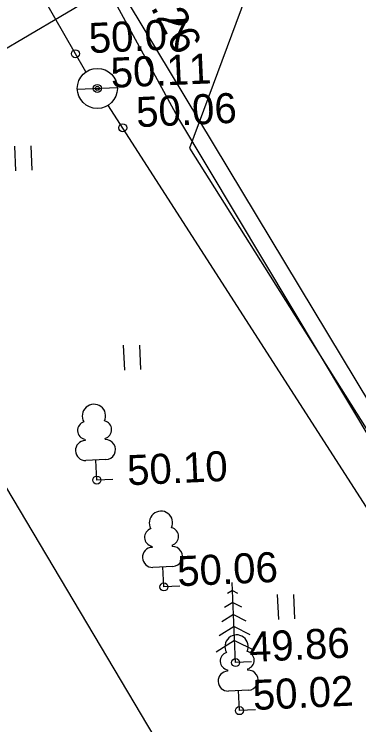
# Model space of a CAD drawing. Extents: x 641382 to 641746, y 6455043 to 6455939.
# Drawn here: x 641568.08 to 641576.66, y 6455644.81 to 6455662.53 of the extents above; entities that cross this region are included whole.
import ezdxf

# ---------------------------------------------------------------- set-up
doc = ezdxf.new("R2010")
doc.units = 0
for name, color, linetype in [('DETAILID', 7, 'Continuous'), ('KRUNDIPIIR', 7, 'Continuous'), ('Level 12', 7, 'Continuous'), ('Level 13', 7, 'Continuous'), ('Level 15', 7, 'Continuous'), ('Level 20', 7, 'Continuous'), ('Level 21', 7, 'Continuous'), ('Level 25', 7, 'Continuous'), ('Level 36', 7, 'Continuous'), ('Level 40', 7, 'Continuous'), ('Level 46', 7, 'Continuous'), ('Level 5', 7, 'Continuous'), ('Level 53', 7, 'Continuous'), ('Level 6', 7, 'Continuous'), ('Level 63', 7, 'Continuous'), ('Level 7', 7, 'Continuous'), ('Level 8', 7, 'Continuous'), ('Level 9', 7, 'Continuous'), ('PUUDPQQSAD', 7, 'Continuous')]:
    doc.layers.add(name, color=color, linetype=linetype)

# ---------------------------------------------------------------- blocks, each defined once
blk = doc.blocks.new('PUNKT9')
at = {"layer": 'Level 12'}
blk.add_circle((0, 0), 100, dxfattribs=at)
blk = doc.blocks.new('VLAIP4')
at = {"layer": 'Level 7'}
for p, q in [((-250, 1032), (-250, 1000)), ((250, 1032), (250, 1000)), ((250, 500), (-250, 500)), ((0, 0), (0, 500)), ((400, 0), (0, 0))]:
    blk.add_line(p, q, dxfattribs=at)
for centre, radius, start, end in [((0, 1600), 292, 332.5799, 207.4201), ((-200, 1250), 224, 105.2441, 257.079), ((200, 1250), 224, 282.921, 74.7559), ((-250, 750), 250, 90, 270), ((250, 750), 250, 270, 90)]:
    blk.add_arc(centre, radius, start, end, dxfattribs=at)
blk = doc.blocks.new('VKUUS6')
at = {"layer": 'Level 7'}
for p, q in [((0, 0), (0, 2000)), ((0, 1800), (-125.94, 1730.03)), ((0, 1800), (125.94, 1730.03)), ((0, 1500), (-211.95, 1382.25)), ((0, 1500), (211.95, 1382.25)), ((0, 1200), (-297.95, 1034.47)), ((0, 1200), (297.95, 1034.47)), ((0, 900), (-383.96, 686.69)), ((0, 900), (383.96, 686.69)), ((0, 550), (-475.29, 285.95)), ((0, 550), (475.29, 285.95)), ((400, 0), (0, 0))]:
    blk.add_line(p, q, dxfattribs=at)
blk = doc.blocks.new('KHEIN6')
at = {"layer": 'Level 15'}
for p, q in [((0, 620.11), (0, 0)), ((405.61, 608.83), (405.61, 0))]:
    blk.add_line(p, q, dxfattribs=at)
blk = doc.blocks.new('VVEEK1')
at = {"layer": 'DETAILID'}
blk.add_line((-50, 0), (50, 0), dxfattribs=at)
blk.add_circle((0, 0), 50, dxfattribs=at)
blk = doc.blocks.new('PUNK10')
at = {"layer": 'KRUNDIPIIR'}
blk.add_circle((0, 0), 100, dxfattribs=at)
blk = doc.blocks.new('VLAIP5')
at = {"layer": 'PUUDPQQSAD'}
for p, q in [((-250, 1032), (-250, 1000)), ((250, 1032), (250, 1000)), ((250, 500), (-250, 500)), ((0, 0), (0, 500)), ((400, 0), (0, 0))]:
    blk.add_line(p, q, dxfattribs=at)
for centre, radius, start, end in [((0, 1600), 292, 332.5799, 207.4201), ((-200, 1250), 224, 105.2441, 257.079), ((200, 1250), 224, 282.921, 74.7559), ((-250, 750), 250, 90, 270), ((250, 750), 250, 270, 90)]:
    blk.add_arc(centre, radius, start, end, dxfattribs=at)
blk = doc.blocks.new('VKUUS7')
at = {"layer": 'PUUDPQQSAD'}
for p, q in [((0, 0), (0, 2000)), ((0, 1800), (-125.94, 1730.03)), ((0, 1800), (125.94, 1730.03)), ((0, 1500), (-211.95, 1382.25)), ((0, 1500), (211.95, 1382.25)), ((0, 1200), (-297.95, 1034.47)), ((0, 1200), (297.95, 1034.47)), ((0, 900), (-383.96, 686.69)), ((0, 900), (383.96, 686.69)), ((0, 550), (-475.29, 285.95)), ((0, 550), (475.29, 285.95)), ((400, 0), (0, 0))]:
    blk.add_line(p, q, dxfattribs=at)
blk = doc.blocks.new('KHEIN7')
at = {"layer": 'Level 13'}
for p, q in [((0, 620.11), (0, 0)), ((405.61, 608.83), (405.61, 0))]:
    blk.add_line(p, q, dxfattribs=at)
blk = doc.blocks.new('VVEEK2')
at = {"layer": 'DETAILID'}
blk.add_line((-500, 0), (500, 0), dxfattribs=at)
blk.add_circle((0, 0), 500, dxfattribs=at)

msp = doc.modelspace()

# ---------------------------------------------------------------- linework, layer by layer
at = {"layer": 'Level 21'}
msp.add_line((641570.148, 6455660.683), (641570.148, 6455660.683), dxfattribs=at)
msp.add_line((641570.148, 6455660.683), (641570.148, 6455660.683), dxfattribs=at)
msp.add_line((641570.148, 6455660.683), (641570.148, 6455660.683), dxfattribs=at)
msp.add_line((641570.148, 6455660.683), (641570.148, 6455660.683), dxfattribs=at)
msp.add_line((641570.148, 6455660.683), (641570.148, 6455660.683), dxfattribs=at)
msp.add_line((641570.148, 6455660.683), (641570.148, 6455660.683), dxfattribs=at)
at = {"layer": 'Level 25'}
for p, q in [((641569.861, 6455661.094), (641565.5, 6455668.741)), ((641569.861, 6455661.094), (641565.5, 6455668.741)), ((641574.11, 6455663.676), (641572.446, 6455659.19)), ((641574.11, 6455663.676), (641572.446, 6455659.19)), ((641574.11, 6455663.676), (641572.446, 6455659.19)), ((641574.11, 6455663.676), (641572.446, 6455659.19)), ((641572.446, 6455659.19), (641601.679, 6455612.715)), ((641572.446, 6455659.19), (641601.679, 6455612.715))]:
    msp.add_line(p, q, dxfattribs=at)
msp.add_lwpolyline([(641585.26, 6455602.322), (641587.814, 6455608.342), (641587.977, 6455613.517), (641586.507, 6455617.506), (641577.077, 6455635.64), (641577.376, 6455638.639), (641579.873, 6455644.97), (641578.424, 6455647.795), (641570.413, 6455660.275)], dxfattribs=at)
msp.add_lwpolyline([(641585.26, 6455602.322), (641587.814, 6455608.342), (641587.977, 6455613.517), (641586.507, 6455617.506), (641577.077, 6455635.64), (641577.376, 6455638.639), (641579.873, 6455644.97), (641578.424, 6455647.795), (641570.413, 6455660.275)], dxfattribs=at)
at = {"layer": 'Level 36'}
msp.add_line((641565.746, 6455660.434), (641585.674, 6455672.158), dxfattribs=at)
msp.add_line((641565.746, 6455660.434), (641585.674, 6455672.158), dxfattribs=at)
at = {"layer": 'Level 40'}
msp.add_lwpolyline([(641543.155, 6455692.361), (641574.6, 6455639.407), (641533.806, 6455623.703), (641514.794, 6455688.55)], close=True, dxfattribs=at)
msp.add_lwpolyline([(641543.155, 6455692.361), (641574.6, 6455639.407), (641533.806, 6455623.703), (641514.794, 6455688.55)], close=True, dxfattribs=at)
at = {"layer": 'Level 46'}
for p, q in [((641569.602, 6455661.548), (641569.602, 6455661.548)), ((641569.602, 6455661.548), (641569.602, 6455661.548)), ((641569.602, 6455661.548), (641569.602, 6455661.548)), ((641569.602, 6455661.548), (641569.602, 6455661.548)), ((641569.602, 6455661.548), (641569.602, 6455661.548)), ((641569.602, 6455661.548), (641569.602, 6455661.548)), ((641570.782, 6455659.701), (641570.782, 6455659.701)), ((641570.782, 6455659.701), (641570.782, 6455659.701)), ((641570.782, 6455659.701), (641570.782, 6455659.701)), ((641570.782, 6455659.701), (641570.782, 6455659.701)), ((641570.782, 6455659.701), (641570.782, 6455659.701)), ((641570.782, 6455659.701), (641570.782, 6455659.701))]:
    msp.add_line(p, q, dxfattribs=at)
at = {"layer": 'Level 53'}
msp.add_lwpolyline([(641540.384, 6455718.298), (641572.199, 6455659.88), (641588.21, 6455633.105)], dxfattribs=at)
msp.add_lwpolyline([(641540.384, 6455718.298), (641572.199, 6455659.88), (641588.21, 6455633.105)], dxfattribs=at)
msp.add_lwpolyline([(641543.155, 6455692.361), (641574.6, 6455639.407), (641533.806, 6455623.703), (641514.794, 6455688.55)], close=True, dxfattribs=at)
msp.add_lwpolyline([(641543.155, 6455692.361), (641574.6, 6455639.407), (641533.806, 6455623.703), (641514.794, 6455688.55)], close=True, dxfattribs=at)
at = {"layer": 'Level 7'}
for p, q in [((641570.136, 6455650.915), (641570.136, 6455650.915)), ((641570.136, 6455650.915), (641570.136, 6455650.915)), ((641570.136, 6455650.915), (641570.136, 6455650.915)), ((641570.136, 6455650.915), (641570.136, 6455650.915)), ((641570.136, 6455650.915), (641570.136, 6455650.915)), ((641570.136, 6455650.915), (641570.136, 6455650.915)), ((641570.136, 6455650.915), (641570.136, 6455650.915)), ((641570.136, 6455650.915), (641570.136, 6455650.915)), ((641570.136, 6455650.915), (641570.136, 6455650.915)), ((641570.136, 6455650.915), (641570.136, 6455650.915)), ((641570.136, 6455650.915), (641570.136, 6455650.915)), ((641570.136, 6455650.915), (641570.136, 6455650.915)), ((641571.806, 6455648.25), (641571.806, 6455648.25)), ((641571.806, 6455648.25), (641571.806, 6455648.25)), ((641571.806, 6455648.25), (641571.806, 6455648.25)), ((641571.806, 6455648.25), (641571.806, 6455648.25)), ((641571.806, 6455648.25), (641571.806, 6455648.25)), ((641571.806, 6455648.25), (641571.806, 6455648.25)), ((641571.806, 6455648.25), (641571.806, 6455648.25)), ((641571.806, 6455648.25), (641571.806, 6455648.25)), ((641571.806, 6455648.25), (641571.806, 6455648.25)), ((641571.806, 6455648.25), (641571.806, 6455648.25)), ((641571.806, 6455648.25), (641571.806, 6455648.25)), ((641571.806, 6455648.25), (641571.806, 6455648.25)), ((641573.595, 6455646.362), (641573.595, 6455646.362)), ((641573.595, 6455646.362), (641573.595, 6455646.362)), ((641573.595, 6455646.362), (641573.595, 6455646.362)), ((641573.595, 6455646.362), (641573.595, 6455646.362)), ((641573.595, 6455646.362), (641573.595, 6455646.362)), ((641573.595, 6455646.362), (641573.595, 6455646.362)), ((641573.595, 6455646.362), (641573.595, 6455646.362)), ((641573.595, 6455646.362), (641573.595, 6455646.362)), ((641573.595, 6455646.362), (641573.595, 6455646.362)), ((641573.595, 6455646.362), (641573.595, 6455646.362)), ((641573.595, 6455646.362), (641573.595, 6455646.362)), ((641573.595, 6455646.362), (641573.595, 6455646.362)), ((641573.69, 6455645.164), (641573.69, 6455645.164)), ((641573.69, 6455645.164), (641573.69, 6455645.164)), ((641573.69, 6455645.164), (641573.69, 6455645.164)), ((641573.69, 6455645.164), (641573.69, 6455645.164)), ((641573.69, 6455645.164), (641573.69, 6455645.164)), ((641573.69, 6455645.164), (641573.69, 6455645.164)), ((641573.69, 6455645.164), (641573.69, 6455645.164)), ((641573.69, 6455645.164), (641573.69, 6455645.164)), ((641573.69, 6455645.164), (641573.69, 6455645.164)), ((641573.69, 6455645.164), (641573.69, 6455645.164)), ((641573.69, 6455645.164), (641573.69, 6455645.164)), ((641573.69, 6455645.164), (641573.69, 6455645.164))]:
    msp.add_line(p, q, dxfattribs=at)
at = {"layer": 'Level 9'}
msp.add_lwpolyline([(641582.636, 6455643.376), (641569.851, 6455664.608), (641567.567, 6455664.569), (641562.292, 6455661.413)], dxfattribs=at)
msp.add_lwpolyline([(641582.636, 6455643.376), (641569.851, 6455664.608), (641567.567, 6455664.569), (641562.292, 6455661.413)], dxfattribs=at)
msp.add_lwpolyline([(641582.636, 6455643.376), (641569.851, 6455664.608), (641567.567, 6455664.569), (641562.292, 6455661.413)], dxfattribs=at)
msp.add_lwpolyline([(641582.636, 6455643.376), (641569.851, 6455664.608), (641567.567, 6455664.569), (641562.292, 6455661.413)], dxfattribs=at)

# ---------------------------------------------------------------- block references
at = {"layer": 'Level 12', "xscale": 0.0009994242458242807, "yscale": 0.000999424245824281, "rotation": 2.5653181578468396}
for p in [(641569.602, 6455661.548), (641569.602, 6455661.548), (641570.148, 6455660.683), (641570.148, 6455660.683), (641570.782, 6455659.701), (641570.782, 6455659.701), (641570.136, 6455650.915), (641570.136, 6455650.915), (641570.136, 6455650.915), (641570.136, 6455650.915), (641571.806, 6455648.25), (641571.806, 6455648.25), (641571.806, 6455648.25), (641571.806, 6455648.25), (641573.595, 6455646.362), (641573.595, 6455646.362), (641573.595, 6455646.362), (641573.595, 6455646.362), (641573.69, 6455645.164), (641573.69, 6455645.164), (641573.69, 6455645.164), (641573.69, 6455645.164)]:
    msp.add_blockref('PUNKT9', p, dxfattribs=at)
at = {"layer": 'Level 15', "xscale": 0.0009994242458242807, "yscale": 0.000999424245824281, "rotation": 2.5653181578468396}
for p in [(641568.113, 6455658.625), (641568.113, 6455658.625), (641570.822, 6455653.657), (641570.822, 6455653.657), (641574.661, 6455647.439), (641574.661, 6455647.439)]:
    msp.add_blockref('KHEIN6', p, dxfattribs=at)
at = {"layer": 'Level 20', "xscale": 0.0009994242458242807, "yscale": 0.000999424245824281, "rotation": 2.5653181578468396}
for p in [(641568.113, 6455658.625), (641568.113, 6455658.625), (641570.822, 6455653.657), (641570.822, 6455653.657), (641574.661, 6455647.439), (641574.661, 6455647.439)]:
    msp.add_blockref('KHEIN7', p, dxfattribs=at)
at = {"layer": 'Level 21', "xscale": 0.0009994242458242807, "yscale": 0.000999424245824281, "rotation": 2.5653181578468396}
for name in ['VVEEK2', 'VVEEK1']:
    msp.add_blockref(name, (641570.148, 6455660.683), dxfattribs=at)
at = {"layer": 'Level 6', "xscale": 0.0009994242458242807, "yscale": 0.000999424245824281, "rotation": 2.5653181578468396}
for p in [(641569.602, 6455661.548), (641569.602, 6455661.548), (641570.148, 6455660.683), (641570.148, 6455660.683), (641570.782, 6455659.701), (641570.782, 6455659.701), (641570.136, 6455650.915), (641570.136, 6455650.915), (641570.136, 6455650.915), (641570.136, 6455650.915), (641571.806, 6455648.25), (641571.806, 6455648.25), (641571.806, 6455648.25), (641571.806, 6455648.25), (641573.595, 6455646.362), (641573.595, 6455646.362), (641573.595, 6455646.362), (641573.595, 6455646.362), (641573.69, 6455645.164), (641573.69, 6455645.164), (641573.69, 6455645.164), (641573.69, 6455645.164)]:
    msp.add_blockref('PUNK10', p, dxfattribs=at)
at = {"layer": 'Level 7', "xscale": 0.0009994242458242807, "yscale": 0.000999424245824281, "rotation": 2.5653181578468396}
for name, p in [('VLAIP4', (641570.136, 6455650.915)), ('VLAIP4', (641570.136, 6455650.915)), ('VLAIP4', (641571.806, 6455648.25)), ('VLAIP4', (641571.806, 6455648.25)), ('VKUUS6', (641573.595, 6455646.362)), ('VKUUS6', (641573.595, 6455646.362)), ('VLAIP4', (641573.69, 6455645.164)), ('VLAIP4', (641573.69, 6455645.164))]:
    msp.add_blockref(name, p, dxfattribs=at)
at = {"layer": 'Level 8', "xscale": 0.0009994242458242807, "yscale": 0.000999424245824281, "rotation": 2.5653181578468396}
msp.add_blockref('VKUUS7', (641573.595, 6455646.362), dxfattribs=at)
msp.add_blockref('VKUUS7', (641573.595, 6455646.362), dxfattribs=at)
at = {"layer": 'Level 9', "xscale": 0.0009994242458242807, "yscale": 0.000999424245824281, "rotation": 2.5653181578468396}
for p in [(641570.136, 6455650.915), (641570.136, 6455650.915), (641571.806, 6455648.25), (641571.806, 6455648.25), (641573.69, 6455645.164), (641573.69, 6455645.164)]:
    msp.add_blockref('VLAIP5', p, dxfattribs=at)

# ---------------------------------------------------------------- texts
at = {"layer": 'Level 5'}
for s, rotation, p in [('50.26', 297.9647, (641570.942, 6455663.691)), ('50.26', 297.9647, (641570.942, 6455663.691)), ('50.10', 2.5653, (641570.906, 6455650.784)), ('50.10', 2.5653, (641570.906, 6455650.784))]:
    msp.add_text(s, height=0.7496, rotation=rotation, dxfattribs=at).set_placement(p)
at = {"layer": 'Level 63'}
for s, p in [('50.07', (641569.951, 6455661.563)), ('50.07', (641569.951, 6455661.563)), ('50.11', (641570.497, 6455660.698)), ('50.11', (641570.497, 6455660.698)), ('50.06', (641571.131, 6455659.716)), ('50.06', (641571.131, 6455659.716)), ('50.06', (641572.156, 6455648.265)), ('50.06', (641572.156, 6455648.265)), ('50.06', (641572.156, 6455648.265)), ('50.06', (641572.156, 6455648.265)), ('49.86', (641573.944, 6455646.378)), ('49.86', (641573.944, 6455646.378)), ('49.86', (641573.944, 6455646.378)), ('49.86', (641573.944, 6455646.378)), ('50.02', (641574.04, 6455645.179)), ('50.02', (641574.04, 6455645.179)), ('50.02', (641574.04, 6455645.179)), ('50.02', (641574.04, 6455645.179))]:
    msp.add_text(s, height=0.7496, rotation=2.5653, dxfattribs=at).set_placement(p)

doc.saveas('drawing.dxf')
